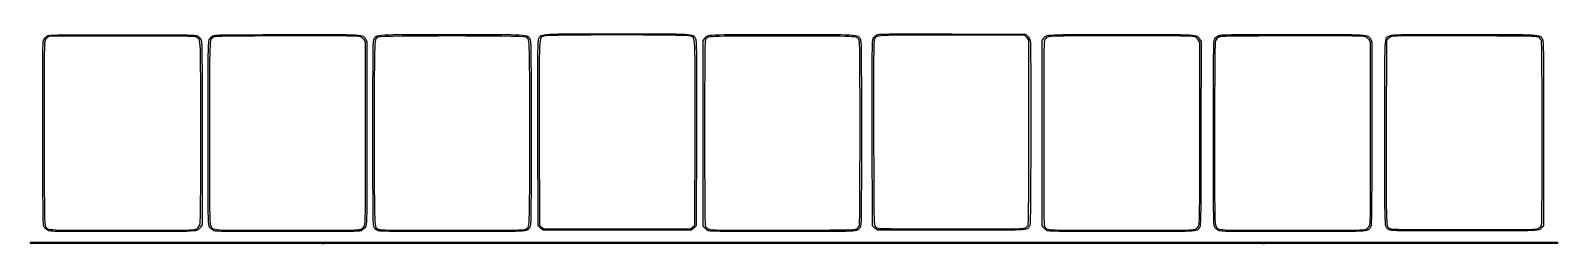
# Model space of a CAD drawing. Extents: x 0 to 1702, y 887 to 1124.
import ezdxf

# ---------------------------------------------------------------- set-up
doc = ezdxf.new("R2010")
doc.units = 0
doc.layers.get('0').update_dxf_attribs({"linetype": 'CONTINUOUS'})

msp = doc.modelspace()

# ---------------------------------------------------------------- linework, layer by layer
at = {"color": 7}
for points in [[(102.275483, 1117.875), (21.109996, 1117.875), (18.992498, 1116.303366)], [(373.497195, 1009.95159), (373.5, 1111.278176), (371.78508, 1113.826588)], [(373.297552, 1114.576588), (375, 1112.028176), (374.997, 1009.95159)], [(751.609725, 904.34595), (750, 906.606555), (750, 1009.875), (750, 1113.143444), (751.562475, 1115.33777)], [(1027.638375, 1120.316738), (1109.15175, 1120.125), (1111.462875, 1117.910722)], [(1112.97615, 1010.800665), (1113, 1113.726335), (1110.81165, 1116.175667), (1108.6233, 1118.625), (1027.944075, 1118.825675)], [(1129.609725, 904.34595), (1128, 906.606555), (1128, 1009.875), (1128, 1113.143444), (1129.611525, 1115.406577)], [(1303.497225, 1009.95159), (1303.497225, 1111.278176), (1301.783775, 1113.826588)], [(1303.305375, 1114.564958), (1305.015675, 1112.004917), (1304.8203, 1009.189957)], [(1493.997225, 1009.95159), (1493.997225, 1111.278176), (1492.282275, 1113.826588)], [(1493.805375, 1114.564958), (1495.515675, 1112.004917), (1495.3203, 1009.189957)], [(1514.01495, 1115.258525), (1511.625, 1113.123232), (1511.426925, 1011.437842)], [(191.248837, 1009.42341), (191.250338, 907.721828), (189.54789, 905.17341)], [(568.676483, 904.067295), (565.875, 906.634598), (565.685798, 1010.004795)], [(567.179573, 1009.835325), (567.375, 907.376813), (569.824335, 905.188402), (572.273663, 903), (654, 903), (735.726337, 903), (738.175665, 905.188402)], [(742.314202, 1010.004795), (742.125, 906.634598), (739.323517, 904.067295), (736.522027, 901.5), (654, 901.5), (571.477973, 901.5), (568.676483, 904.067295)], [(738.175665, 905.188402), (740.625, 907.376813), (740.820428, 1009.835325)], [(941.426475, 904.067295), (938.625, 906.634598), (938.43435, 1009.629795)], [(1686.747225, 1009.788645), (1686.747225, 906.95229), (1685.181, 904.96116)], [(1026.02625, 901.5), (944.22795, 901.5), (941.426475, 904.067295)], [(1297.879875, 902.579865), (1297.88265, 902.579865)], [(1488.379875, 902.579865), (1488.38265, 902.579865)], [(1514.389575, 902.269223), (1514.39235, 902.269222)], [(19.553651, 901.313662), (19.553314, 901.313662)], [(203.43045, 901.49595), (203.430645, 901.49595)]]:
    msp.add_lwpolyline(points, dxfattribs=at)
for points in [[(184.5, 902.813662)], [(367.882665, 902.579865)], [(551.73219, 902.72613)], [(921.071925, 903.198015)], [(1109.270625, 904.278082)], [(1681.331175, 903.75315)], [(0, 888.213292), (1702.300425, 888.213292), (1702.300425, 886.912834), (0, 886.912834)], [(387.202268, 901.111942)], [(425.0625, 887.0625)], [(755.547225, 901.072027)], [(1133.547225, 901.072027)], [(1324.553325, 901.313662)]]:
    msp.add_lwpolyline(points, close=True, dxfattribs=at)
for points in [[(571.900725, 1117.934084), (566.62086, 1115.728016), (566.962673, 1123.554278), (567.179573, 1009.835325)], [(740.820428, 1009.835325), (741.037328, 1123.554278), (741.37914, 1115.728016), (736.099275, 1117.934084)], [(1509.75, 1010.300062), (1509.75, 1124.057624), (1509.29955, 1115.30892), (1515.306525, 1118.216848)], [(13.684302, 1008.992385), (13.504859, 1105.097521), (13.571252, 1111.276771), (14.809302, 1113.696686)], [(14.809302, 1113.696686), (15.532936, 1115.111114), (17.077874, 1116.967363), (18.242498, 1117.821686)], [(15.926876, 1111.899346), (15.177483, 1109.660639), (15.02028, 1087.974653), (15.176876, 1008.43782)], [(18.992498, 1116.303366), (17.827874, 1115.438968), (16.448345, 1113.457159), (15.926876, 1111.899346)], [(18.242498, 1117.821686), (20.353715, 1119.370392), (20.603282, 1119.375), (102.375, 1119.375)], [(185.533125, 1116.504164), (183.539235, 1117.810612), (179.628653, 1117.875), (102.275483, 1117.875)], [(102.375, 1119.375), (184.14672, 1119.375), (184.396283, 1119.370425), (186.507502, 1117.821686)], [(189.748837, 1009.71159), (189.750105, 1119.043925), (189.964995, 1113.600293), (185.533125, 1116.504164)], [(186.507502, 1117.821686), (187.672125, 1116.967363), (189.2151, 1115.111114), (189.936337, 1113.696686)], [(189.936337, 1113.696686), (191.16567, 1111.285805), (191.247742, 1104.765722), (191.248837, 1009.42341)], [(198.003967, 1009.5), (198.002467, 1104.772641), (198.0843, 1111.28575), (199.313663, 1113.696686)], [(203.716597, 1116.504164), (199.285042, 1113.600118), (199.499895, 1119.043168), (199.501162, 1009.71159)], [(199.313663, 1113.696686), (200.0349, 1115.111114), (201.577793, 1116.967363), (202.742325, 1117.821686)], [(202.742325, 1117.821686), (204.848955, 1119.367156), (205.267463, 1119.375968), (285.617325, 1119.566785)], [(285.05454, 1118.075804), (209.751045, 1117.88499), (205.704413, 1117.806799), (203.716597, 1116.504164)], [(367.185383, 1117.325804), (364.913505, 1118.074599), (347.463877, 1118.233945), (285.05454, 1118.075804)], [(285.617325, 1119.566785), (375.795945, 1119.780943), (369.584655, 1120.13445), (373.297552, 1114.576588)], [(371.78508, 1113.826588), (370.71237, 1115.420666), (368.989868, 1116.731059), (367.185383, 1117.325804)], [(381.75561, 1009.875), (381.75561, 1110.705815), (381.783135, 1112.670161), (383.229818, 1115.042831)], [(383.229818, 1115.042831), (386.244023, 1119.986378), (381.892988, 1119.75), (469.875, 1119.75)], [(387.90213, 1116.83186), (382.94013, 1114.738717), (383.25, 1121.862965), (383.25, 1009.875)], [(551.84787, 1116.83186), (548.164297, 1118.385715), (391.585703, 1118.385715), (387.90213, 1116.83186)], [(469.875, 1119.75), (557.857012, 1119.75), (553.505977, 1119.986378), (556.520183, 1115.042831)], [(556.5, 1009.875), (556.5, 1121.862965), (556.80987, 1114.738717), (551.84787, 1116.83186)], [(556.520183, 1115.042831), (557.966858, 1112.670161), (557.99439, 1110.705815), (557.99439, 1009.875)], [(565.685798, 1010.004795), (565.497945, 1112.63637), (565.50744, 1113.39274), (567.014723, 1115.857632)], [(567.014723, 1115.857632), (569.997495, 1120.735443), (565.585928, 1120.5), (654, 1120.5)], [(736.099275, 1117.934084), (732.284558, 1119.527975), (575.715443, 1119.527975), (571.900725, 1117.934084)], [(654, 1120.5), (742.414072, 1120.5), (738.002505, 1120.735443), (740.985277, 1115.857632)], [(740.985277, 1115.857632), (742.49256, 1113.39274), (742.502055, 1112.63637), (742.314202, 1010.004795)], [(751.562475, 1115.33777), (754.85085, 1119.955882), (750.811725, 1119.75), (838.125, 1119.75)], [(752.5896, 1113.681605), (751.652175, 1111.868776), (751.502325, 1097.297467), (751.51665, 1009.349745)], [(838.125, 1117.875), (751.58595, 1117.875), (754.84065, 1118.034563), (752.5896, 1113.681605)], [(838.125, 1119.75), (926.10705, 1119.75), (921.756, 1119.986378), (924.770175, 1115.042831)], [(923.48205, 1113.789994), (920.977875, 1118.029253), (924.201, 1117.875), (838.125, 1117.875)], [(924.75, 1009.98207), (924.75, 1104.09469), (924.655875, 1111.802945), (923.48205, 1113.789994)], [(924.770175, 1115.042831), (926.21685, 1112.670161), (926.244375, 1110.705815), (926.244375, 1009.875)], [(938.43435, 1009.629795), (938.25495, 1106.539088), (938.3214, 1112.780109), (939.55935, 1115.25)], [(1027.944075, 1118.825675), (938.26305, 1119.048742), (942.989775, 1119.302084), (940.84005, 1114.157054)], [(939.55935, 1115.25), (940.3083, 1116.744342), (942.005625, 1118.442155), (943.5, 1119.191738)], [(940.84005, 1114.157054), (939.8805, 1111.860592), (939.759975, 1098.014547), (939.92955, 1009.583715)], [(943.5, 1119.191738), (945.96225, 1120.426826), (951.179475, 1120.496586), (1027.638375, 1120.316738)], [(1111.462875, 1117.910722), (1112.7339, 1116.692869), (1114.112025, 1114.440961), (1114.5252, 1112.906483)], [(1114.5252, 1112.906483), (1115.014125, 1111.090699), (1115.20635, 1074.807991), (1115.0757, 1008.99576)], [(1129.611525, 1115.406577), (1132.847625, 1119.951325), (1128.831075, 1119.750107), (1216.288425, 1119.748834)], [(1130.92305, 1114.204087), (1129.547775, 1111.948736), (1129.502775, 1108.639009), (1129.5, 1009.661115)], [(1135.752375, 1117.391587), (1133.240175, 1116.759004), (1131.969675, 1115.920439), (1130.92305, 1114.204087)], [(1297.471275, 1117.270168), (1293.822225, 1118.526982), (1140.717975, 1118.641932), (1135.752375, 1117.391587)], [(1216.288425, 1119.748834), (1305.65865, 1119.74756), (1299.602025, 1120.108348), (1303.305375, 1114.564958)], [(1301.783775, 1113.826588), (1300.804725, 1115.28268), (1298.956275, 1116.758694), (1297.471275, 1117.270168)], [(1318.875, 1009.875), (1318.875, 1112.886976), (1318.875075, 1112.890067), (1320.428325, 1115.007503)], [(1320.977025, 1112.179752), (1320.301575, 1110.251872), (1320.071775, 1085.056814), (1320.040725, 1009.5)], [(1320.428325, 1115.007503), (1321.28265, 1116.172126), (1323.1389, 1117.715101), (1324.553325, 1118.436334)], [(1323.989475, 1116.304752), (1322.825025, 1115.441116), (1321.4694, 1113.584866), (1320.977025, 1112.179752)], [(1405.4523, 1118.075804), (1326.25245, 1117.875368), (1326.1029, 1117.872118), (1323.989475, 1116.304752)], [(1324.553325, 1118.436334), (1326.954, 1119.660474), (1332.4362, 1119.747669), (1407, 1119.747669)], [(1487.6826, 1117.325804), (1485.410625, 1118.074623), (1467.941925, 1118.23395), (1405.4523, 1118.075804)], [(1407, 1119.747669), (1496.13405, 1119.747669), (1490.1024, 1120.107789), (1493.805375, 1114.564958)], [(1492.282275, 1113.826588), (1491.209625, 1115.420666), (1489.4871, 1116.731059), (1487.6826, 1117.325804)], [(1519.63995, 1117.857037), (1517.6196, 1117.567753), (1515.50745, 1116.592034), (1514.01495, 1115.258525)], [(1515.306525, 1118.216848), (1518.435675, 1119.731645), (1519.4304, 1119.75), (1598.3952, 1119.75)], [(1600.875, 1118.097628), (1557.975, 1118.220073), (1521.419175, 1118.11181), (1519.63995, 1117.857037)], [(1598.3952, 1119.75), (1686.630825, 1119.75), (1682.25555, 1119.987067), (1685.270175, 1115.042831)], [(1681.166475, 1116.618747), (1679.072325, 1117.766839), (1672.15935, 1117.894168), (1600.875, 1118.097628)], [(1684.353975, 1113.395957), (1683.86115, 1114.477552), (1682.426775, 1115.927807), (1681.166475, 1116.618747)], [(1684.518675, 907.17417), (1685.663325, 910.184737), (1685.50305, 1110.874103), (1684.353975, 1113.395957)], [(1685.270175, 1115.042831), (1686.71685, 1112.670195), (1686.74445, 1110.702742), (1686.747225, 1009.788645)], [(15.428314, 904.742385), (13.877457, 906.856425), (13.874698, 907.021305), (13.684302, 1008.992385)], [(15.176876, 1008.43782), (15.365831, 912.465682), (15.438361, 907.711987), (16.744108, 905.719335)], [(188.436337, 906.75), (189.665145, 909.209812), (189.747742, 915.68916), (189.748837, 1009.71159)], [(199.49595, 905.430645), (198.028207, 907.837935), (198.00558, 909.416085), (198.003967, 1009.5)], [(199.501162, 1009.71159), (199.501912, 915.68916), (199.584855, 909.209812), (200.813662, 906.75)], [(371.980778, 906.142365), (373.479173, 908.60004), (373.49442, 909.64371), (373.497195, 1009.95159)], [(374.997, 1009.95159), (374.994, 909.418117), (374.97165, 907.838048), (373.503855, 905.430645)], [(383.267572, 904.645088), (381.771045, 907.09968), (381.75561, 908.174003), (381.75561, 1009.875)], [(383.25, 1009.875), (383.25, 897.9276), (382.934363, 905.201108), (387.898568, 902.754608)], [(551.73219, 902.72613), (556.833697, 905.146957), (556.5, 897.647715), (556.5, 1009.875)], [(557.99439, 1009.875), (557.99439, 908.13693), (557.979465, 907.10055), (556.480778, 904.642365)], [(751.51665, 1009.349745), (751.5324, 913.645553), (751.616025, 907.019752), (752.82915, 905.475007)], [(923.884425, 906.42081), (924.524925, 907.826603), (924.75, 934.754318), (924.75, 1009.98207)], [(926.244375, 1009.875), (926.244375, 908.13693), (926.229375, 907.10055), (924.7308, 904.642365)], [(939.92955, 1009.583715), (940.122675, 908.853135), (940.142625, 907.637745), (941.625, 905.99013)], [(1112.03865, 906.715582), (1112.7465, 907.613857), (1112.9577, 931.057703), (1112.97615, 1010.800665)], [(1115.0757, 1008.99576), (1114.881375, 911.09343), (1114.8297, 907.808137), (1113.451125, 905.774167)], [(1129.5, 1009.661115), (1129.5, 914.663513), (1129.587375, 907.30965), (1130.774025, 905.49858)], [(1301.9808, 906.142365), (1303.47915, 908.60004), (1303.49445, 909.64371), (1303.497225, 1009.95159)], [(1304.8203, 1009.189957), (1304.627475, 907.69731), (1304.605725, 906.349267), (1303.125, 904.37403)], [(1320.428325, 904.742498), (1318.875075, 906.859935), (1318.875, 906.863025), (1318.875, 1009.875)], [(1320.040725, 1009.5), (1320.001725, 915.629333), (1320.081225, 909.211028), (1321.310925, 906.75)], [(1492.4808, 906.142365), (1493.97915, 908.60004), (1493.99445, 909.64371), (1493.997225, 1009.95159)], [(1495.3203, 1009.189957), (1495.127475, 907.69731), (1495.105725, 906.349267), (1493.625, 904.37403)], [(1514.39235, 902.269222), (1509.46905, 905.270865), (1509.75, 898.73382), (1509.75, 1010.300062)], [(1511.426925, 1011.437842), (1511.208, 899.042348), (1510.93845, 905.53974), (1515.90945, 903.379957)], [(19.553314, 901.313662), (18.138887, 902.0349), (16.282636, 903.577823), (15.428314, 904.742385)], [(16.744108, 905.719335), (19.584356, 901.384935), (15.981822, 901.561155), (102.375, 901.530525)], [(102.375, 901.530525), (176.59479, 901.5042), (182.049345, 901.5894), (184.5, 902.813662)], [(189.54789, 905.17341), (185.853308, 899.642955), (191.9115, 900.002332), (102.375338, 900.002332)], [(184.5, 902.813662), (186.001778, 903.563887), (187.686113, 905.248222), (188.436337, 906.75)], [(200.813662, 906.75), (203.605237, 901.161893), (198.05604, 901.502467), (286.33659, 901.501162)], [(203.430645, 901.49595), (202.086248, 902.31564), (200.31564, 904.086248), (199.49595, 905.430645)], [(286.33659, 901.501162), (353.363182, 901.500413), (365.688825, 901.663222), (367.882665, 902.579865)], [(367.882665, 902.579865), (369.304132, 903.173797), (371.148285, 904.776922), (371.980778, 906.142365)], [(373.503855, 905.430645), (372.684165, 904.086248), (370.913557, 902.31564), (369.56916, 901.49595)], [(387.202267, 901.111942), (385.869772, 901.691213), (384.099157, 903.28113), (383.267572, 904.645088)], [(387.898568, 902.754608), (390.138, 901.65096), (397.972567, 901.53252), (469.761653, 901.517078)], [(556.480778, 904.642365), (553.506045, 899.763225), (557.903768, 899.99703), (469.71159, 900.029355)], [(469.761653, 901.517078), (541.70643, 901.501628), (549.390525, 901.614937), (551.73219, 902.72613)], [(755.547225, 901.072027), (754.2669, 901.629353), (752.495025, 903.102615), (751.609725, 904.34595)], [(752.82915, 905.475007), (756.120825, 901.28373), (751.7058, 901.478205), (838.875, 901.6848)], [(924.7308, 904.642365), (921.756075, 899.763225), (926.153775, 899.99703), (837.961575, 900.029355)], [(838.875, 901.6848), (914.1282, 901.863157), (919.2462, 901.95738), (921.071925, 903.198015)], [(921.071925, 903.198015), (922.1427, 903.92568), (923.408325, 905.375932), (923.884425, 906.42081)], [(941.625, 905.99013), (942.45, 905.07318), (943.8, 904.046685), (944.625, 903.70902)], [(944.625, 903.70902), (945.45, 903.371355), (982.41555, 903.073688), (1026.770625, 903.047542)], [(1113.451125, 905.774167), (1110.3921, 901.260735), (1115.286075, 901.5), (1026.02625, 901.5)], [(1026.770625, 903.047542), (1101.569775, 903.003443), (1107.55065, 903.092617), (1109.270625, 904.278082)], [(1109.270625, 904.278082), (1110.29055, 904.981027), (1111.53615, 906.077903), (1112.03865, 906.715582)], [(1133.547225, 901.072027), (1132.2669, 901.629353), (1130.495025, 903.102615), (1129.609725, 904.34595)], [(1130.774025, 905.49858), (1133.447625, 901.418198), (1130.38245, 901.56102), (1215.9588, 901.529355)], [(1215.9588, 901.529355), (1283.357475, 901.504455), (1295.684325, 901.662487), (1297.879875, 902.579865)], [(1303.125, 904.37403), (1299.664575, 899.757848), (1304.447925, 899.997173), (1216.287075, 900.029355)], [(1297.88265, 902.579865), (1299.304125, 903.173797), (1301.1483, 904.776922), (1301.9808, 906.142365)], [(1321.310925, 906.75), (1324.102425, 901.161893), (1318.55325, 901.502467), (1406.8338, 901.501162)], [(1324.553325, 901.313662), (1323.1389, 902.0349), (1321.28265, 903.577875), (1320.428325, 904.742498)], [(1406.8338, 901.501162), (1473.8604, 901.500413), (1486.18605, 901.663222), (1488.379875, 902.579865)], [(1493.625, 904.37403), (1490.166525, 899.760487), (1494.90015, 899.999887), (1407.162075, 900.001162)], [(1488.38265, 902.579865), (1489.804125, 903.173797), (1491.6483, 904.776922), (1492.4808, 906.142365)], [(1598.097, 900.752805), (1517.95125, 900.755805), (1516.839225, 900.775755), (1514.389575, 902.269223)], [(1515.90945, 903.379957), (1517.994075, 902.474235), (1530.774525, 902.304607), (1598.625, 902.28216)], [(1685.181, 904.96116), (1681.679775, 900.510075), (1686.639375, 900.749745), (1598.097, 900.752805)], [(1598.625, 902.28216), (1677.535125, 902.25606), (1678.916025, 902.28066), (1681.331175, 903.75315)], [(1681.331175, 903.75315), (1682.682075, 904.576793), (1684.11645, 906.116257), (1684.518675, 907.17417)], [(102.375338, 900.002332), (27.454498, 900.002332), (21.954559, 900.089415), (19.553651, 901.313662)], [(850.5, 886.873687), (382.51875, 886.873687), (191.071875, 886.958647), (425.0625, 887.0625)], [(286.499805, 900.00561), (207.369045, 900.00561), (205.829505, 900.03321), (203.43045, 901.49595)], [(369.56916, 901.49595), (367.170105, 900.033225), (365.630565, 900.00561), (286.499805, 900.00561)], [(469.71159, 900.029355), (402.64665, 900.053955), (389.231078, 900.229965), (387.202268, 901.111942)], [(425.0625, 887.0625), (659.053125, 887.166345), (1041.946875, 887.166345), (1275.9375, 887.0625)], [(837.961575, 900.029355), (772.3944, 900.05343), (757.452975, 900.242422), (755.547225, 901.072027)], [(1275.9375, 887.0625), (1509.928125, 886.958647), (1318.48125, 886.873687), (850.5, 886.873687)], [(1216.287075, 900.029355), (1150.44645, 900.05343), (1135.4532, 900.242332), (1133.547225, 901.072027)], [(1407.162075, 900.001162), (1332.445275, 900.001913), (1326.954075, 900.089497), (1324.553325, 901.313662)]]:
    msp.add_open_spline(points, degree=3, dxfattribs=at)

doc.saveas('drawing.dxf')
